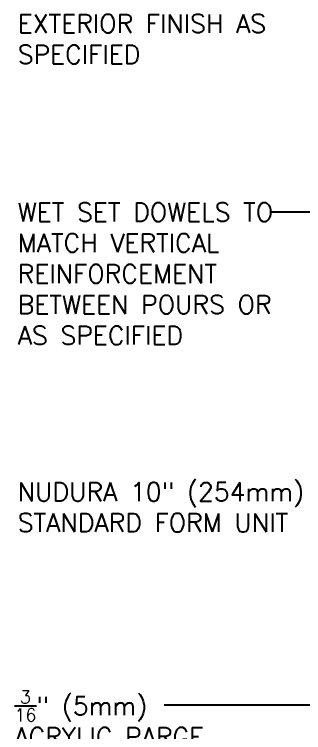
# Model space of a CAD drawing. Header units: inches. Extents: x 231.1 to 287.2, y 124.2 to 194.2.
# Drawn here: x 233.46 to 245.22, y 162.61 to 191.76 of the extents above; entities that cross this region are included whole.
import ezdxf

# ---------------------------------------------------------------- set-up
doc = ezdxf.new("R2010")
doc.units = ezdxf.units.IN
doc.header["$MEASUREMENT"] = 0
doc.layers.add('TEXT', color=4, linetype='Continuous')
doc.styles.add('DIM', font='romans.shx', dxfattribs={"width": 0.7})
doc.styles.add('ROMANS', font='romans.shx', dxfattribs={"height": 1.125})
doc.dimstyles.new('ext_12', dxfattribs={"dimscale": 12, "dimtxt": 0.09375, "dimasz": 0.09375, "dimexe": 0.09375, "dimexo": 0.0625, "dimgap": 0.0625, "dimtad": 1, "dimdec": 1, "dimzin": 3, "dimdsep": 46, "dimlunit": 4, "dimtxsty": 'DIM', "dimcen": 0.09, "dimdle": 0.09375, "dimclrt": 4, "dimadec": 0, "dimazin": 0, "dimtfac": 1, "dimtdec": 1, "dimtmove": 2, "dimatfit": 3, "dimfxl": 0, "dimfrac": 2, "dimtolj": 1, "dimtzin": 0, "dimarcsym": 0})

msp = doc.modelspace()

# ---------------------------------------------------------------- texts
at = {"layer": 'TEXT', "char_height": 0.75, "attachment_point": 4, "style": 'ROMANS'}
for s, insert, width in [('EXTERIOR FINISH AS SPECIFIED', (233.6, 190.757), 11.51879), ('WET SET DOWELS TO MATCH VERTICAL REINFORCEMENT BETWEEN POURS OR AS SPECIFIED', (233.6, 181.232), 11.51879), ('NUDURA 10" (254mm) STANDARD FORM UNIT', (233.6, 171.759), 13.14589), ('\\A1;{\\H0.7x;\\S3/16;}" (5mm) ACRYLIC PARGE COAT', (233.464, 162.571), 8.97809)]:
    msp.add_mtext(s, dxfattribs=dict(at, insert=insert, width=width))

# ---------------------------------------------------------------- leaders
at = {"layer": 'TEXT'}
for points in [[(255.841, 183.737), (243.879, 183.737)], [(250.799, 163.724), (239.558, 163.724)]]:
    msp.add_leader(points, dimstyle='ext_12', dxfattribs=at)

doc.saveas('drawing.dxf')
